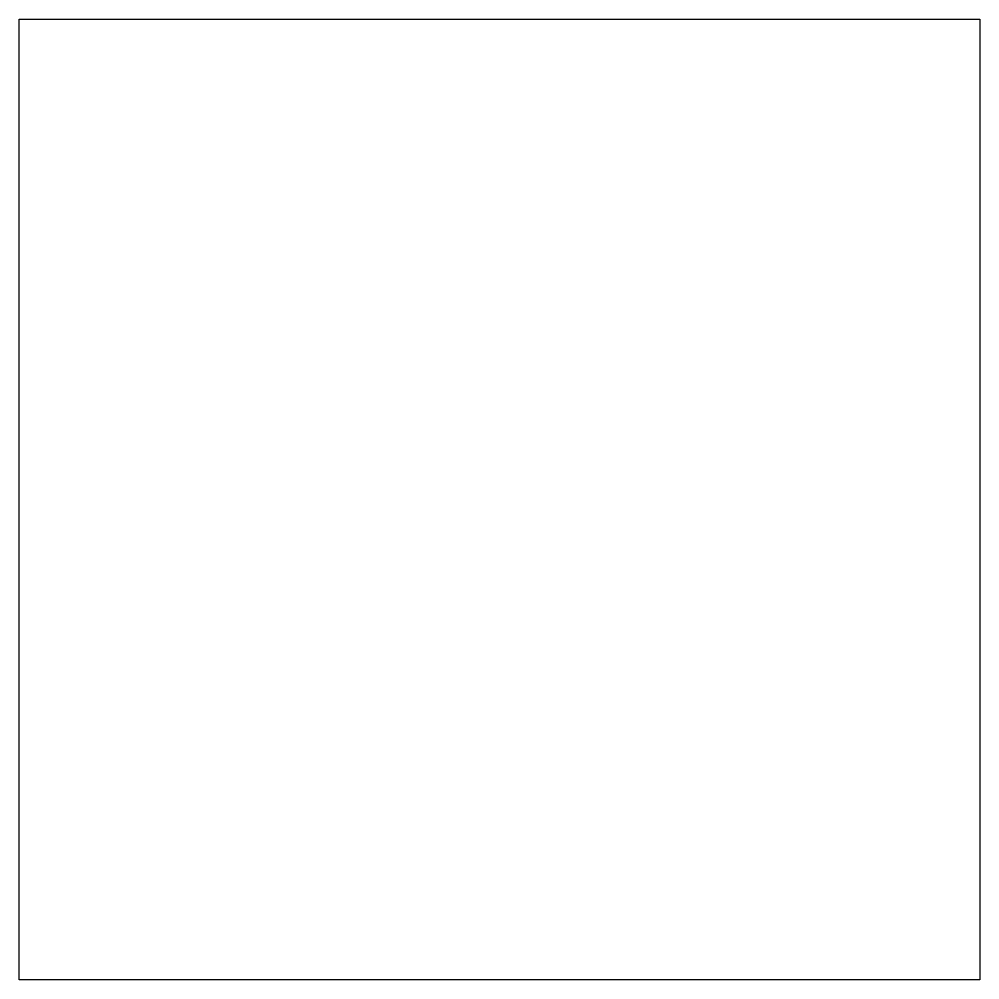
# Model space of a CAD drawing. Extents: x 0 to 11, y 0 to 11.
import ezdxf

# ---------------------------------------------------------------- set-up
doc = ezdxf.new("R2010")
doc.units = 0
doc.layers.get('0').update_dxf_attribs({"linetype": 'CONTINUOUS'})

msp = doc.modelspace()

# ---------------------------------------------------------------- linework, layer by layer
at = {"color": 0}
msp.add_lwpolyline([(0, 11), (11, 11), (11, 0), (0, 0), (0, 11)], close=True, dxfattribs=at)

doc.saveas('drawing.dxf')
